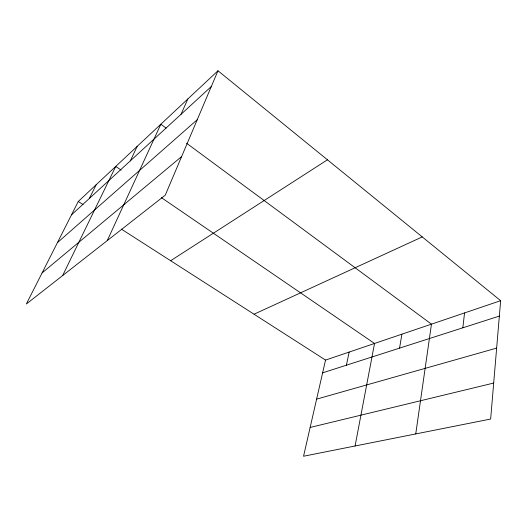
<?xml version="1.0" encoding="UTF-8"?>
<svg xmlns="http://www.w3.org/2000/svg" width="527" height="527" viewBox="0 0 527 527"><rect width="100%" height="100%" fill="white"/><g stroke="black" fill="none" stroke-linecap="round" stroke-linejoin="round"><path stroke-width="0.79" d="M500.65 300.686L490.65 419.037L303.552 456.237L325.541 360.079L500.65 300.686L217.987 70.763L78.273 201.472L26.35 304L165.261 195.174L217.987 70.763M462.838 327.807L464.55 312.933M415.744 433.932L431.468 324.151L186.578 143.245M399.558 348.123L401.897 334.184M355.079 445.994L374.539 343.466L161.414 197.658M346.397 365.198L349.157 352.076M181.024 114.319L187.836 98.971M107.258 240.615L160.834 124.234L166.117 128.133M130.314 160.873L137.204 146.341M62.66 275.549L115.749 166.413L121.105 170.076M89.346 198.475L96.184 184.713M71.488 214.864L211.307 86.52M57.403 242.67L197.243 119.708M42.081 272.933L181.631 156.545M170.643 260.727L327.451 159.806M254.04 314.217L422.246 236.913M322.629 372.833L499.352 316.081M316.615 399.123L496.645 348.11M310.139 427.45L493.694 383.057M78.273 201.472L83.062 204.548M121.394 229.133L325.541 360.079"/></g></svg>
